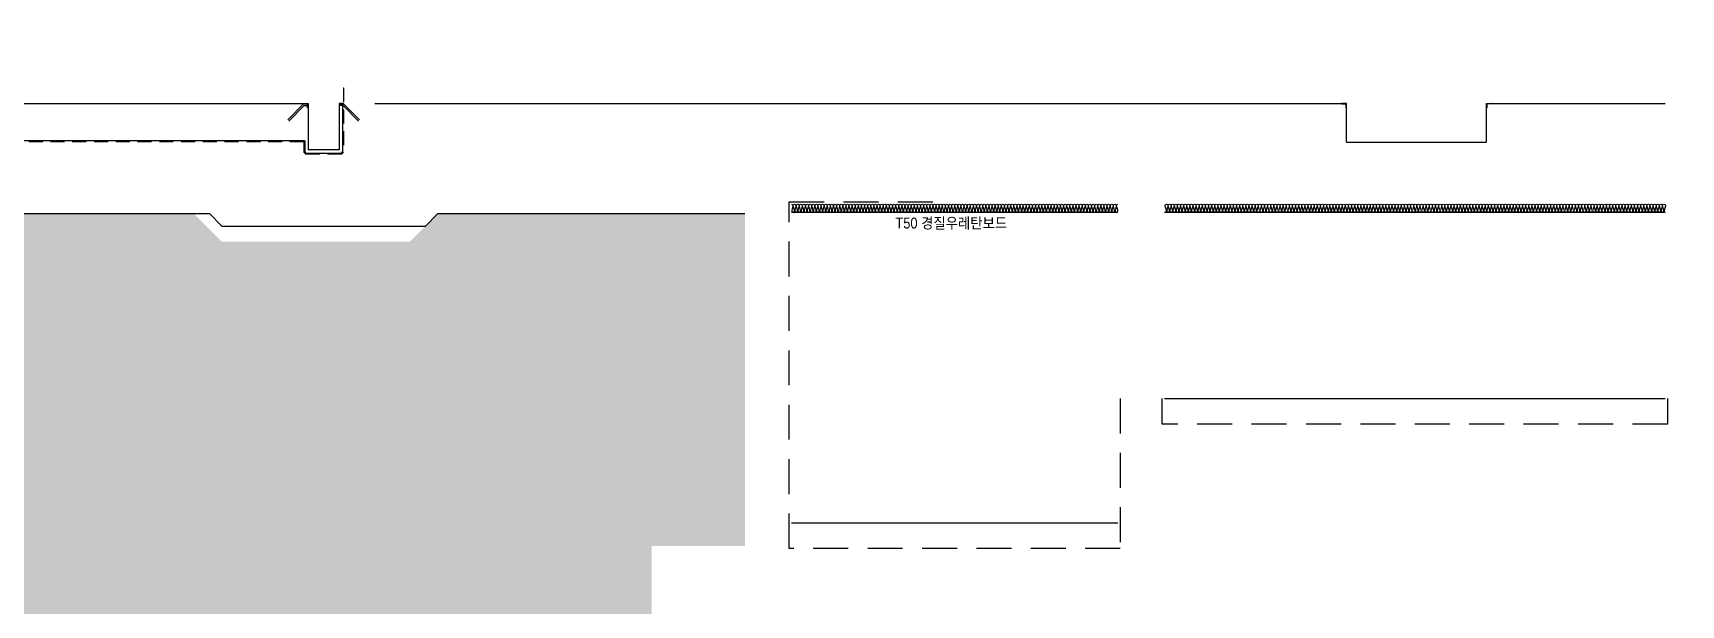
# Model space of a CAD drawing. Header units: millimetres. Extents: x 19868 to 801382, y -4805 to 85279.
# Drawn here: x 559238 to 569841, y 31149 to 34832 of the extents above; entities that cross this region are included whole.
import ezdxf
from ezdxf.enums import TextEntityAlignment as Align

# ---------------------------------------------------------------- set-up
doc = ezdxf.new("R2010")
doc.units = ezdxf.units.MM
doc.header["$LTSCALE"] = 250
doc.linetypes.add('HID', pattern=[2.8, 1.8, -1])
for name, color, linetype in [('4fin', 4, 'Continuous'), ('A-ELE-8', 8, 'Continuous'), ('A-FIN', 6, 'Continuous'), ('A-FIN-8', 8, 'Continuous'), ('A-WP', 1, 'HID'), ('A-버림CONC', 4, 'Continuous'), ('ISL', 251, 'Continuous'), ('지반', 254, 'Continuous')]:
    doc.layers.add(name, color=color, linetype=linetype)
doc.layers.add('NOPLOT-단열', color=225, linetype='Continuous', plot=False)
doc.styles.add('Gdim', font='')
doc.styles.get('Gdim').set_extended_font_data('Dotum')

msp = doc.modelspace()

# ---------------------------------------------------------------- hatches: boundary and pattern name
at = {"layer": '지반'}
h = msp.add_hatch(dxfattribs=at)
h.set_pattern_fill('EARTH', color=251, scale=70, angle=45)
h.paths.add_polyline_path([(440367.8, 33228.9), (440367.8, 23234.4), (591132.4, 23234.4), (591132.4, 34678.9), (582338.2, 34678.9), (582338.2, 34628.9), (582388.2, 34628.9), (582388.2, 34568.9), (582138.2, 34568.9), (582138.2, 34628.9), (582188.2, 34628.9), (582188.2, 34828.9), (580288.2, 34828.9), (580288.2, 34778.9), (580138.2, 34778.9), (580138.2, 33778.9), (580038.2, 33778.9), (580038.2, 32328.9), (581138.2, 32328.9), (581138.2, 30828.9), (581238.2, 30828.9), (581238.2, 30768.9), (563118.2, 30768.9), (563118.2, 30828.9), (563218.2, 30828.9), (563218.2, 31528.9), (563818.2, 31528.9), (563818.2, 33668.9), (561843.1, 33668.9), (561663.1, 33488.9), (560453.4, 33488.9), (560273.4, 33668.9), (558088.2, 33668.9), (558088.2, 33728.9), (558188.2, 33728.9), (558188.2, 34318.9), (543138.2, 34318.9), (543138.2, 33878.9), (542838.2, 33878.9), (542838.2, 32228.9), (543438.2, 32228.9), (543438.2, 31528.9), (543538.2, 31528.9), (543538.2, 31468.9), (541838.2, 31468.9), (541838.2, 31528.9), (541938.2, 31528.9), (541938.2, 31968.9), (539138.2, 31968.9), (539138.2, 31528.9), (539238.2, 31528.9), (539238.2, 31468.9), (537538.2, 31468.9), (537538.2, 31528.9), (537638.2, 31528.9), (537638.2, 32228.9), (538238.2, 32228.9), (538238.2, 33018.9), (537638.2, 33018.9), (537638.2, 33078.9), (537738.2, 33078.9), (537738.2, 33418.9), (535238.2, 33418.9), (535238.2, 32878.9), (535338.2, 32878.9), (535338.2, 32818.9), (534538.2, 32818.9), (534538.2, 32878.9), (534638.2, 32878.9), (534638.2, 33418.9), (530588.2, 33418.9), (530188.2, 33018.9), (516778.2, 33018.9), (516708.2, 32948.9), (509968.2, 32948.9), (509968.2, 33008.9), (510068.2, 33008.9), (510068.2, 33848.9), (510668.2, 33848.9), (510668.2, 34398.9), (508508.2, 34398.9), (508508.2, 33808.9), (508608.2, 33808.9), (508608.2, 33748.9), (507668.2, 33748.9), (507668.2, 33808.9), (507768.2, 33808.9), (507768.2, 34448.9), (507488.2, 34448.9), (507488.2, 34508.9), (507538.2, 34508.9), (507536.6, 34832.3), (505138.2, 34820.6), (502738.2, 34808.9), (490888.2, 34568.9), (479038.2, 34328.9), (468288.2, 34228.9), (456838.2, 34128.9), (456138.2, 34128.9), (448038.2, 33228.9)])

# ---------------------------------------------------------------- linework, layer by layer
at = {"layer": '4fin', "elevation": 0}
for points in [[(567658.2, 34378.9, 0.1640283), (567659.5, 34375.9), (567685.2, 34375.9), (567685.2, 34350.2, 0.1902405), (567688.2, 34348.9), (567688.2, 34378.9)], [(568618.2, 34378.9, -0.1640283), (568616.9, 34375.9), (568591.2, 34375.9), (568591.2, 34350.2, -0.1902405), (568588.2, 34348.9), (568588.2, 34378.9)]]:
    msp.add_lwpolyline(points, format="xyb", close=True, dxfattribs=at)
at = {"layer": 'A-ELE-8'}
for p, q in [((560979.4, 34375.9), (560877.3, 34272.3)), ((560983.6, 34365.9), (560884.4, 34265.3)), ((560979.4, 34375.9), (561005.2, 34375.9)), ((560983.6, 34365.9), (561005.2, 34365.9)), ((561237, 34375.9), (561211.2, 34375.9)), ((561232.9, 34365.9), (561211.2, 34365.9)), ((561232.9, 34365.9), (561332, 34265.3)), ((561237, 34375.9), (561339.1, 34272.3))]:
    msp.add_line(p, q, dxfattribs=at)
for points in [[(561005.2, 34352.5), (561005.2, 34375.9), (560981.9, 34375.9, -0.3837147), (560978.2, 34378.9), (561008.2, 34378.9), (561008.2, 34348.9, -0.4270462)], [(561211.2, 34352.5), (561211.2, 34375.9), (561234.5, 34375.9, 0.3837147), (561238.2, 34378.9), (561208.2, 34378.9), (561208.2, 34348.9, 0.4270462)]]:
    msp.add_lwpolyline(points, format="xyb", close=True, dxfattribs=at)
at = {"layer": 'A-FIN'}
for p, q in [((558791.2, 34378.9), (561008.2, 34378.9)), ((561008.2, 34378.9), (561008.2, 34078.9)), ((561208.2, 34378.9), (561208.2, 34078.9)), ((561208.2, 34378.9), (561235.2, 34378.9)), ((561438.2, 34378.9), (567688.2, 34378.9)), ((567688.2, 34128.9), (567688.2, 34378.9)), ((568588.2, 34128.9), (568588.2, 34378.9)), ((568588.2, 34378.9), (569738.2, 34378.9)), ((561208.2, 34078.9), (561008.2, 34078.9)), ((567688.2, 34128.9), (568588.2, 34128.9)), ((566518.2, 32478.9), (569738.2, 32478.9)), ((564118.2, 31678.9), (566218.2, 31678.9))]:
    msp.add_line(p, q, dxfattribs=at)
at = {"layer": 'A-FIN-8'}
for p, q in [((561230.2, 34378.9), (561230.2, 34067.1)), ((560986.2, 34136.9), (558806.4, 34136.9)), ((560986.2, 34136.9), (560986.2, 34067.1)), ((560996.4, 34056.9), (560986.2, 34067.1)), ((560996.4, 34056.9), (560986.2, 34067.1)), ((561220, 34056.9), (560996.4, 34056.9)), ((561220, 34056.9), (561230.2, 34067.1)), ((561220, 34056.9), (561230.2, 34067.1))]:
    msp.add_line(p, q, dxfattribs=at)
at = {"layer": 'A-WP', "ltscale": 0.2}
for p, q in [((561235.2, 34478.9), (561235.2, 34064.1)), ((561235.2, 34478.9), (561238.2, 34478.9)), ((560981.2, 34131.9), (558803.4, 34131.9)), ((560981.2, 34131.9), (560981.2, 34064.1)), ((560981.2, 34064.1), (560993.4, 34051.9)), ((560993.4, 34051.9), (560981.2, 34064.1)), ((561223.1, 34051.9), (560993.4, 34051.9)), ((561235.2, 34064.1), (561223.1, 34051.9)), ((561223.1, 34051.9), (561235.2, 34064.1))]:
    msp.add_line(p, q, dxfattribs=at)
at = {"layer": 'A-WP', "linetype": 'HID', "ltscale": 0.5}
for points in [[(566233.2, 32478.9), (566233.2, 31513.9), (564103.2, 31513.9), (564103.2, 33743.9), (565118.2, 33743.9)], [(569753.2, 32478.9), (569753.2, 32313.9), (566503.2, 32313.9), (566503.2, 32478.9)]]:
    msp.add_lwpolyline(points, dxfattribs=at)
at = {"layer": 'A-버림CONC'}
msp.add_lwpolyline([(558088.2, 33668.9), (560373.4, 33668.9), (560453.4, 33588.9), (561763.1, 33588.9), (561843.1, 33668.9), (563818.2, 33668.9)], dxfattribs=at)
at = {"layer": 'ISL'}
msp.add_line((564118.2, 33678.9), (566218.2, 33678.9), dxfattribs=at)
for points in [[(564118.2, 33728.9, -0.5092668), (564127, 33716.8), (564119.4, 33691.1, 1.3725934), (564137, 33691.1), (564129.4, 33716.8, -0.5092668), (564138.2, 33728.9, -0.5092668), (564147, 33716.8), (564139.4, 33691.1, 1.3725934), (564157, 33691.1), (564149.4, 33716.8, -0.5092668), (564158.2, 33728.9, -0.5092668), (564167, 33716.8), (564159.4, 33691.1, 1.3725934), (564177, 33691.1), (564169.4, 33716.8, -0.5092668), (564178.2, 33728.9, -0.5092668), (564187, 33716.8), (564179.4, 33691.1, 1.3725934), (564197, 33691.1), (564189.4, 33716.8, -0.5092668), (564198.2, 33728.9, -0.5092668), (564207, 33716.8), (564199.4, 33691.1, 1.3725934), (564217, 33691.1), (564209.4, 33716.8, -0.5092668), (564218.2, 33728.9, -0.5092668), (564227, 33716.8), (564219.4, 33691.1, 1.3725934), (564237, 33691.1), (564229.4, 33716.8, -0.5092668), (564238.2, 33728.9, -0.5092668), (564247, 33716.8), (564239.4, 33691.1, 1.3725934), (564257, 33691.1), (564249.4, 33716.8, -0.5092668), (564258.2, 33728.9, -0.5092668), (564267, 33716.8), (564259.4, 33691.1, 1.3725934), (564277, 33691.1), (564269.4, 33716.8, -0.5092668), (564278.2, 33728.9, -0.5092668), (564287, 33716.8), (564279.4, 33691.1, 1.3725934), (564297, 33691.1), (564289.4, 33716.8, -0.5092668), (564298.2, 33728.9, -0.5092668), (564307, 33716.8), (564299.4, 33691.1, 1.3725934), (564317, 33691.1), (564309.4, 33716.8, -0.5092668), (564318.2, 33728.9, -0.5092668), (564327, 33716.8), (564319.4, 33691.1, 1.3725934), (564337, 33691.1), (564329.4, 33716.8, -0.5092668), (564338.2, 33728.9, -0.5092668), (564347, 33716.8), (564339.4, 33691.1, 1.3725934), (564357, 33691.1), (564349.4, 33716.8, -0.5092668), (564358.2, 33728.9, -0.5092668), (564367, 33716.8), (564359.4, 33691.1, 1.3725934), (564377, 33691.1), (564369.4, 33716.8, -0.5092668), (564378.2, 33728.9, -0.5092668), (564387, 33716.8), (564379.4, 33691.1, 1.3725934), (564397, 33691.1), (564389.4, 33716.8, -0.5092668), (564398.2, 33728.9, -0.5092668), (564407, 33716.8), (564399.4, 33691.1, 1.3725934), (564417, 33691.1), (564409.4, 33716.8, -0.5092668), (564418.2, 33728.9, -0.5092668), (564427, 33716.8), (564419.4, 33691.1, 1.3725934), (564437, 33691.1), (564429.4, 33716.8, -0.5092668), (564438.2, 33728.9, -0.5092668), (564447, 33716.8), (564439.4, 33691.1, 1.3725934), (564457, 33691.1), (564449.4, 33716.8, -0.5092668), (564458.2, 33728.9, -0.5092668), (564467, 33716.8), (564459.4, 33691.1, 1.3725934), (564477, 33691.1), (564469.4, 33716.8, -0.5092668), (564478.2, 33728.9, -0.5092668), (564487, 33716.8), (564479.4, 33691.1, 1.3725934), (564497, 33691.1), (564489.4, 33716.8, -0.5092668), (564498.2, 33728.9, -0.5092668), (564507, 33716.8), (564499.4, 33691.1, 1.3725934), (564517, 33691.1), (564509.4, 33716.8, -0.5092668), (564518.2, 33728.9, -0.5092668), (564527, 33716.8), (564519.4, 33691.1, 1.3725934), (564537, 33691.1), (564529.4, 33716.8, -0.5092668), (564538.2, 33728.9, -0.5092668), (564547, 33716.8), (564539.4, 33691.1, 1.3725934), (564557, 33691.1), (564549.4, 33716.8, -0.5092668), (564558.2, 33728.9, -0.5092668), (564567, 33716.8), (564559.4, 33691.1, 1.3725934), (564577, 33691.1), (564569.4, 33716.8, -0.5092668), (564578.2, 33728.9, -0.5092668), (564587, 33716.8), (564579.4, 33691.1, 1.3725934), (564597, 33691.1), (564589.4, 33716.8, -0.5092668), (564598.2, 33728.9, -0.5092668), (564607, 33716.8), (564599.4, 33691.1, 1.3725934), (564617, 33691.1), (564609.4, 33716.8, -0.5092668), (564618.2, 33728.9, -0.5092668), (564627, 33716.8), (564619.4, 33691.1, 1.3725934), (564637, 33691.1), (564629.4, 33716.8, -0.5092668), (564638.2, 33728.9, -0.5092668), (564647, 33716.8), (564639.4, 33691.1, 1.3725934), (564657, 33691.1), (564649.4, 33716.8, -0.5092668), (564658.2, 33728.9, -0.5092668), (564667, 33716.8), (564659.4, 33691.1, 1.3725934), (564677, 33691.1), (564669.4, 33716.8, -0.5092668), (564678.2, 33728.9, -0.5092668), (564687, 33716.8), (564679.4, 33691.1, 1.3725934), (564697, 33691.1), (564689.4, 33716.8, -0.5092668), (564698.2, 33728.9, -0.5092668), (564707, 33716.8), (564699.4, 33691.1, 1.3725934), (564717, 33691.1), (564709.4, 33716.8, -0.5092668), (564718.2, 33728.9, -0.5092668), (564727, 33716.8), (564719.4, 33691.1, 1.3725934), (564737, 33691.1), (564729.4, 33716.8, -0.5092668), (564738.2, 33728.9, -0.5092668), (564747, 33716.8), (564739.4, 33691.1, 1.3725934), (564757, 33691.1), (564749.4, 33716.8, -0.5092668), (564758.2, 33728.9, -0.5092668), (564767, 33716.8), (564759.4, 33691.1, 1.3725934), (564777, 33691.1), (564769.4, 33716.8, -0.5092668), (564778.2, 33728.9, -0.5092668), (564787, 33716.8), (564779.4, 33691.1, 1.3725934), (564797, 33691.1), (564789.4, 33716.8, -0.5092668), (564798.2, 33728.9, -0.5092668), (564807, 33716.8), (564799.4, 33691.1, 1.3725934), (564817, 33691.1), (564809.4, 33716.8, -0.5092668), (564818.2, 33728.9, -0.5092668), (564827, 33716.8), (564819.4, 33691.1, 1.3725934), (564837, 33691.1), (564829.4, 33716.8, -0.5092668), (564838.2, 33728.9, -0.5092668), (564847, 33716.8), (564839.4, 33691.1, 1.3725934), (564857, 33691.1), (564849.4, 33716.8, -0.5092668), (564858.2, 33728.9, -0.5092668), (564867, 33716.8), (564859.4, 33691.1, 1.3725934), (564877, 33691.1), (564869.4, 33716.8, -0.5092668), (564878.2, 33728.9, -0.5092668), (564887, 33716.8), (564879.4, 33691.1, 1.3725934), (564897, 33691.1), (564889.4, 33716.8, -0.5092668), (564898.2, 33728.9, -0.5092668), (564907, 33716.8), (564899.4, 33691.1, 1.3725934), (564917, 33691.1), (564909.4, 33716.8, -0.5092668), (564918.2, 33728.9, -0.5092668), (564927, 33716.8), (564919.4, 33691.1, 1.3725934), (564937, 33691.1), (564929.4, 33716.8, -0.5092668), (564938.2, 33728.9, -0.5092668), (564947, 33716.8), (564939.4, 33691.1, 1.3725934), (564957, 33691.1), (564949.4, 33716.8, -0.5092668), (564958.2, 33728.9, -0.5092668), (564967, 33716.8), (564959.4, 33691.1, 1.3725934), (564977, 33691.1), (564969.4, 33716.8, -0.5092668), (564978.2, 33728.9, -0.5092668), (564987, 33716.8), (564979.4, 33691.1, 1.3725934), (564997, 33691.1), (564989.4, 33716.8, -0.5092668), (564998.2, 33728.9, -0.5092668), (565007, 33716.8), (564999.4, 33691.1, 1.3725934), (565017, 33691.1), (565009.4, 33716.8, -0.5092668), (565018.2, 33728.9, -0.5092668), (565027, 33716.8), (565019.4, 33691.1, 1.3725934), (565037, 33691.1), (565029.4, 33716.8, -0.5092668), (565038.2, 33728.9, -0.5092668), (565047, 33716.8), (565039.4, 33691.1, 1.3725934), (565057, 33691.1), (565049.4, 33716.8, -0.5092668), (565058.2, 33728.9, -0.5092668), (565067, 33716.8), (565059.4, 33691.1, 1.3725934), (565077, 33691.1), (565069.4, 33716.8, -0.5092668), (565078.2, 33728.9, -0.5092668), (565087, 33716.8), (565079.4, 33691.1, 1.3725934), (565097, 33691.1), (565089.4, 33716.8, -0.5092668), (565098.2, 33728.9, -0.5092668), (565107, 33716.8), (565099.4, 33691.1, 1.3725934), (565117, 33691.1), (565109.4, 33716.8, -0.5092668), (565118.2, 33728.9, -0.5092668), (565127, 33716.8), (565119.4, 33691.1, 1.3725934), (565137, 33691.1), (565129.4, 33716.8, -0.5092668), (565138.2, 33728.9, -0.5092668), (565147, 33716.8), (565139.4, 33691.1, 1.3725934), (565157, 33691.1), (565149.4, 33716.8, -0.5092668), (565158.2, 33728.9, -0.5092668), (565167, 33716.8), (565159.4, 33691.1, 1.3725934), (565177, 33691.1), (565169.4, 33716.8, -0.5092668), (565178.2, 33728.9, -0.5092668), (565187, 33716.8), (565179.4, 33691.1, 1.3725934), (565197, 33691.1), (565189.4, 33716.8, -0.5092668), (565198.2, 33728.9, -0.5092668), (565207, 33716.8), (565199.4, 33691.1, 1.3725934), (565217, 33691.1), (565209.4, 33716.8, -0.5092668), (565218.2, 33728.9, -0.5092668), (565227, 33716.8), (565219.4, 33691.1, 1.3725934), (565237, 33691.1), (565229.4, 33716.8, -0.5092668), (565238.2, 33728.9, -0.5092668), (565247, 33716.8), (565239.4, 33691.1, 1.3725934), (565257, 33691.1), (565249.4, 33716.8, -0.5092668), (565258.2, 33728.9, -0.5092668), (565267, 33716.8), (565259.4, 33691.1, 1.3725934), (565277, 33691.1), (565269.4, 33716.8, -0.5092668), (565278.2, 33728.9, -0.5092668), (565287, 33716.8), (565279.4, 33691.1, 1.3725934), (565297, 33691.1), (565289.4, 33716.8, -0.5092668), (565298.2, 33728.9, -0.5092668), (565307, 33716.8), (565299.4, 33691.1, 1.3725934), (565317, 33691.1), (565309.4, 33716.8, -0.5092668), (565318.2, 33728.9, -0.5092668), (565327, 33716.8), (565319.4, 33691.1, 1.3725934), (565337, 33691.1), (565329.4, 33716.8, -0.5092668), (565338.2, 33728.9, -0.5092668), (565347, 33716.8), (565339.4, 33691.1, 1.3725934), (565357, 33691.1), (565349.4, 33716.8, -0.5092668), (565358.2, 33728.9, -0.5092668), (565367, 33716.8), (565359.4, 33691.1, 1.3725934), (565377, 33691.1), (565369.4, 33716.8, -0.5092668), (565378.2, 33728.9, -0.5092668), (565387, 33716.8), (565379.4, 33691.1, 1.3725934), (565397, 33691.1), (565389.4, 33716.8, -0.5092668), (565398.2, 33728.9, -0.5092668), (565407, 33716.8), (565399.4, 33691.1, 1.3725934), (565417, 33691.1), (565409.4, 33716.8, -0.5092668), (565418.2, 33728.9, -0.5092668), (565427, 33716.8), (565419.4, 33691.1, 1.3725934), (565437, 33691.1), (565429.4, 33716.8, -0.5092668), (565438.2, 33728.9, -0.5092668), (565447, 33716.8), (565439.4, 33691.1, 1.3725934), (565457, 33691.1), (565449.4, 33716.8, -0.5092668), (565458.2, 33728.9, -0.5092668), (565467, 33716.8), (565459.4, 33691.1, 1.3725934), (565477, 33691.1), (565469.4, 33716.8, -0.5092668), (565478.2, 33728.9, -0.5092668), (565487, 33716.8), (565479.4, 33691.1, 1.3725934), (565497, 33691.1), (565489.4, 33716.8, -0.5092668), (565498.2, 33728.9, -0.5092668), (565507, 33716.8), (565499.4, 33691.1, 1.3725934), (565517, 33691.1), (565509.4, 33716.8, -0.5092668), (565518.2, 33728.9, -0.5092668), (565527, 33716.8), (565519.4, 33691.1, 1.3725934), (565537, 33691.1), (565529.4, 33716.8, -0.5092668), (565538.2, 33728.9, -0.5092668), (565547, 33716.8), (565539.4, 33691.1, 1.3725934), (565557, 33691.1), (565549.4, 33716.8, -0.5092668), (565558.2, 33728.9, -0.5092668), (565567, 33716.8), (565559.4, 33691.1, 1.3725934), (565577, 33691.1), (565569.4, 33716.8, -0.5092668), (565578.2, 33728.9, -0.5092668), (565587, 33716.8), (565579.4, 33691.1, 1.3725934), (565597, 33691.1), (565589.4, 33716.8, -0.5092668), (565598.2, 33728.9, -0.5092668), (565607, 33716.8), (565599.4, 33691.1, 1.3725934), (565617, 33691.1), (565609.4, 33716.8, -0.5092668), (565618.2, 33728.9, -0.5092668), (565627, 33716.8), (565619.4, 33691.1, 1.3725934), (565637, 33691.1), (565629.4, 33716.8, -0.5092668), (565638.2, 33728.9, -0.5092668), (565647, 33716.8), (565639.4, 33691.1, 1.3725934), (565657, 33691.1), (565649.4, 33716.8, -0.5092668), (565658.2, 33728.9, -0.5092668), (565667, 33716.8), (565659.4, 33691.1, 1.3725934), (565677, 33691.1), (565669.4, 33716.8, -0.5092668), (565678.2, 33728.9, -0.5092668), (565687, 33716.8), (565679.4, 33691.1, 1.3725934), (565697, 33691.1), (565689.4, 33716.8, -0.5092668), (565698.2, 33728.9, -0.5092668), (565707, 33716.8), (565699.4, 33691.1, 1.3725934), (565717, 33691.1), (565709.4, 33716.8, -0.5092668), (565718.2, 33728.9, -0.5092668), (565727, 33716.8), (565719.4, 33691.1, 1.3725934), (565737, 33691.1), (565729.4, 33716.8, -0.5092668), (565738.2, 33728.9, -0.5092668), (565747, 33716.8), (565739.4, 33691.1, 1.3725934), (565757, 33691.1), (565749.4, 33716.8, -0.5092668), (565758.2, 33728.9, -0.5092668), (565767, 33716.8), (565759.4, 33691.1, 1.3725934), (565777, 33691.1), (565769.4, 33716.8, -0.5092668), (565778.2, 33728.9, -0.5092668), (565787, 33716.8), (565779.4, 33691.1, 1.3725934), (565797, 33691.1), (565789.4, 33716.8, -0.5092668), (565798.2, 33728.9, -0.5092668), (565807, 33716.8), (565799.4, 33691.1, 1.3725934), (565817, 33691.1), (565809.4, 33716.8, -0.5092668), (565818.2, 33728.9, -0.5092668), (565827, 33716.8), (565819.4, 33691.1, 1.3725934), (565837, 33691.1), (565829.4, 33716.8, -0.5092668), (565838.2, 33728.9, -0.5092668), (565847, 33716.8), (565839.4, 33691.1, 1.3725934), (565857, 33691.1), (565849.4, 33716.8, -0.5092668), (565858.2, 33728.9, -0.5092668), (565867, 33716.8), (565859.4, 33691.1, 1.3725934), (565877, 33691.1), (565869.4, 33716.8, -0.5092668), (565878.2, 33728.9, -0.5092668), (565887, 33716.8), (565879.4, 33691.1, 1.3725934), (565897, 33691.1), (565889.4, 33716.8, -0.5092668), (565898.2, 33728.9, -0.5092668), (565907, 33716.8), (565899.4, 33691.1, 1.3725934), (565917, 33691.1), (565909.4, 33716.8, -0.5092668), (565918.2, 33728.9, -0.5092668), (565927, 33716.8), (565919.4, 33691.1, 1.3725934), (565937, 33691.1), (565929.4, 33716.8, -0.5092668), (565938.2, 33728.9, -0.5092668), (565947, 33716.8), (565939.4, 33691.1, 1.3725934), (565957, 33691.1), (565949.4, 33716.8, -0.5092668), (565958.2, 33728.9, -0.5092668), (565967, 33716.8), (565959.4, 33691.1, 1.3725934), (565977, 33691.1), (565969.4, 33716.8, -0.5092668), (565978.2, 33728.9, -0.5092668), (565987, 33716.8), (565979.4, 33691.1, 1.3725934), (565997, 33691.1), (565989.4, 33716.8, -0.5092668), (565998.2, 33728.9, -0.5092668), (566007, 33716.8), (565999.4, 33691.1, 1.3725934), (566017, 33691.1), (566009.4, 33716.8, -0.5092668), (566018.2, 33728.9, -0.5092668), (566027, 33716.8), (566019.4, 33691.1, 1.3725934), (566037, 33691.1), (566029.4, 33716.8, -0.5092668), (566038.2, 33728.9, -0.5092668), (566047, 33716.8), (566039.4, 33691.1, 1.3725934), (566057, 33691.1), (566049.4, 33716.8, -0.5092668), (566058.2, 33728.9, -0.5092668), (566067, 33716.8), (566059.4, 33691.1, 1.3725934), (566077, 33691.1), (566069.4, 33716.8, -0.5092668), (566078.2, 33728.9, -0.5092668), (566087, 33716.8), (566079.4, 33691.1, 1.3725934), (566097, 33691.1), (566089.4, 33716.8, -0.5092668), (566098.2, 33728.9, -0.5092668), (566107, 33716.8), (566099.4, 33691.1, 1.3725934), (566117, 33691.1), (566109.4, 33716.8, -0.5092668), (566118.2, 33728.9, -0.5092668), (566127, 33716.8), (566119.4, 33691.1, 1.3725934), (566137, 33691.1), (566129.4, 33716.8, -0.5092668), (566138.2, 33728.9, -0.5092668), (566147, 33716.8), (566139.4, 33691.1, 1.3725934), (566157, 33691.1), (566149.4, 33716.8, -0.5092668), (566158.2, 33728.9, -0.5092668), (566167, 33716.8), (566159.4, 33691.1, 1.3725934), (566177, 33691.1), (566169.4, 33716.8, -0.5092668), (566178.2, 33728.9, -0.5092668), (566187, 33716.8), (566179.4, 33691.1, 1.3725934), (566197, 33691.1), (566189.4, 33716.8, -0.5092668), (566198.2, 33728.9, -0.5092668), (566207, 33716.8), (566199.4, 33691.1, 1.3725934), (566217, 33691.1), (566209.4, 33716.8, -0.5092668), (566218.2, 33728.9, -0.0002251), (566218.2, 33728.9, -0.0002251)], [(566521.1, 33678.9, 0.5092668), (566529.9, 33691.1), (566522.2, 33716.8, -1.3725934), (566539.9, 33716.8), (566532.2, 33691.1, 0.5092668), (566541.1, 33678.9, 0.5092668), (566549.9, 33691.1), (566542.2, 33716.8, -1.3725934), (566559.9, 33716.8), (566552.2, 33691.1, 0.5092668), (566561.1, 33678.9, 0.5092668), (566569.9, 33691.1), (566562.2, 33716.8, -1.3725934), (566579.9, 33716.8), (566572.2, 33691.1, 0.5092668), (566581.1, 33678.9, 0.5092668), (566589.9, 33691.1), (566582.2, 33716.8, -1.3725934), (566599.9, 33716.8), (566592.2, 33691.1, 0.5092668), (566601.1, 33678.9, 0.5092668), (566609.9, 33691.1), (566602.2, 33716.8, -1.3725934), (566619.9, 33716.8), (566612.2, 33691.1, 0.5092668), (566621.1, 33678.9, 0.5092668), (566629.9, 33691.1), (566622.2, 33716.8, -1.3725934), (566639.9, 33716.8), (566632.2, 33691.1, 0.5092668), (566641.1, 33678.9, 0.5092668), (566649.9, 33691.1), (566642.2, 33716.8, -1.3725934), (566659.9, 33716.8), (566652.2, 33691.1, 0.5092668), (566661.1, 33678.9, 0.5092668), (566669.9, 33691.1), (566662.2, 33716.8, -1.3725934), (566679.9, 33716.8), (566672.2, 33691.1, 0.5092668), (566681.1, 33678.9, 0.5092668), (566689.9, 33691.1), (566682.2, 33716.8, -1.3725934), (566699.9, 33716.8), (566692.2, 33691.1, 0.5092668), (566701.1, 33678.9, 0.5092668), (566709.9, 33691.1), (566702.2, 33716.8, -1.3725934), (566719.9, 33716.8), (566712.2, 33691.1, 0.5092668), (566721.1, 33678.9, 0.5092668), (566729.9, 33691.1), (566722.2, 33716.8, -1.3725934), (566739.9, 33716.8), (566732.2, 33691.1, 0.5092668), (566741.1, 33678.9, 0.5092668), (566749.9, 33691.1), (566742.2, 33716.8, -1.3725934), (566759.9, 33716.8), (566752.2, 33691.1, 0.5092668), (566761.1, 33678.9, 0.5092668), (566769.9, 33691.1), (566762.2, 33716.8, -1.3725934), (566779.9, 33716.8), (566772.2, 33691.1, 0.5092668), (566781.1, 33678.9, 0.5092668), (566789.9, 33691.1), (566782.2, 33716.8, -1.3725934), (566799.9, 33716.8), (566792.2, 33691.1, 0.5092668), (566801.1, 33678.9, 0.5092668), (566809.9, 33691.1), (566802.2, 33716.8, -1.3725934), (566819.9, 33716.8), (566812.2, 33691.1, 0.5092668), (566821.1, 33678.9, 0.5092668), (566829.9, 33691.1), (566822.2, 33716.8, -1.3725934), (566839.9, 33716.8), (566832.2, 33691.1, 0.5092668), (566841.1, 33678.9, 0.5092668), (566849.9, 33691.1), (566842.2, 33716.8, -1.3725934), (566859.9, 33716.8), (566852.2, 33691.1, 0.5092668), (566861.1, 33678.9, 0.5092668), (566869.9, 33691.1), (566862.2, 33716.8, -1.3725934), (566879.9, 33716.8), (566872.2, 33691.1, 0.5092668), (566881.1, 33678.9, 0.5092668), (566889.9, 33691.1), (566882.2, 33716.8, -1.3725934), (566899.9, 33716.8), (566892.2, 33691.1, 0.5092668), (566901.1, 33678.9, 0.5092668), (566909.9, 33691.1), (566902.2, 33716.8, -1.3725934), (566919.9, 33716.8), (566912.2, 33691.1, 0.5092668), (566921.1, 33678.9, 0.5092668), (566929.9, 33691.1), (566922.2, 33716.8, -1.3725934), (566939.9, 33716.8), (566932.2, 33691.1, 0.5092668), (566941.1, 33678.9, 0.5092668), (566949.9, 33691.1), (566942.2, 33716.8, -1.3725934), (566959.9, 33716.8), (566952.2, 33691.1, 0.5092668), (566961.1, 33678.9, 0.5092668), (566969.9, 33691.1), (566962.2, 33716.8, -1.3725934), (566979.9, 33716.8), (566972.2, 33691.1, 0.5092668), (566981.1, 33678.9, 0.5092668), (566989.9, 33691.1), (566982.2, 33716.8, -1.3725934), (566999.9, 33716.8), (566992.2, 33691.1, 0.5092668), (567001.1, 33678.9, 0.5092668), (567009.9, 33691.1), (567002.2, 33716.8, -1.3725934), (567019.9, 33716.8), (567012.2, 33691.1, 0.5092668), (567021.1, 33678.9, 0.5092668), (567029.9, 33691.1), (567022.2, 33716.8, -1.3725934), (567039.9, 33716.8), (567032.2, 33691.1, 0.5092668), (567041.1, 33678.9, 0.5092668), (567049.9, 33691.1), (567042.2, 33716.8, -1.3725934), (567059.9, 33716.8), (567052.2, 33691.1, 0.5092668), (567061.1, 33678.9, 0.5092668), (567069.9, 33691.1), (567062.2, 33716.8, -1.3725934), (567079.9, 33716.8), (567072.2, 33691.1, 0.5092668), (567081.1, 33678.9, 0.5092668), (567089.9, 33691.1), (567082.2, 33716.8, -1.3725934), (567099.9, 33716.8), (567092.2, 33691.1, 0.5092668), (567101.1, 33678.9, 0.5092668), (567109.9, 33691.1), (567102.2, 33716.8, -1.3725934), (567119.9, 33716.8), (567112.2, 33691.1, 0.5092668), (567121.1, 33678.9, 0.5092668), (567129.9, 33691.1), (567122.2, 33716.8, -1.3725934), (567139.9, 33716.8), (567132.2, 33691.1, 0.5092668), (567141.1, 33678.9, 0.5092668), (567149.9, 33691.1), (567142.2, 33716.8, -1.3725934), (567159.9, 33716.8), (567152.2, 33691.1, 0.5092668), (567161.1, 33678.9, 0.5092668), (567169.9, 33691.1), (567162.2, 33716.8, -1.3725934), (567179.9, 33716.8), (567172.2, 33691.1, 0.5092668), (567181.1, 33678.9, 0.5092668), (567189.9, 33691.1), (567182.2, 33716.8, -1.3725934), (567199.9, 33716.8), (567192.2, 33691.1, 0.5092668), (567201.1, 33678.9, 0.5092668), (567209.9, 33691.1), (567202.2, 33716.8, -1.3725934), (567219.9, 33716.8), (567212.2, 33691.1, 0.5092668), (567221.1, 33678.9, 0.5092668), (567229.9, 33691.1), (567222.2, 33716.8, -1.3725934), (567239.9, 33716.8), (567232.2, 33691.1, 0.5092668), (567241.1, 33678.9, 0.5092668), (567249.9, 33691.1), (567242.2, 33716.8, -1.3725934), (567259.9, 33716.8), (567252.2, 33691.1, 0.5092668), (567261.1, 33678.9, 0.5092668), (567269.9, 33691.1), (567262.2, 33716.8, -1.3725934), (567279.9, 33716.8), (567272.2, 33691.1, 0.5092668), (567281.1, 33678.9, 0.5092668), (567289.9, 33691.1), (567282.2, 33716.8, -1.3725934), (567299.9, 33716.8), (567292.2, 33691.1, 0.5092668), (567301.1, 33678.9, 0.5092668), (567309.9, 33691.1), (567302.2, 33716.8, -1.3725934), (567319.9, 33716.8), (567312.2, 33691.1, 0.5092668), (567321.1, 33678.9, 0.5092668), (567329.9, 33691.1), (567322.2, 33716.8, -1.3725934), (567339.9, 33716.8), (567332.2, 33691.1, 0.5092668), (567341.1, 33678.9, 0.5092668), (567349.9, 33691.1), (567342.2, 33716.8, -1.3725934), (567359.9, 33716.8), (567352.2, 33691.1, 0.5092668), (567361.1, 33678.9, 0.5092668), (567369.9, 33691.1), (567362.2, 33716.8, -1.3725934), (567379.9, 33716.8), (567372.2, 33691.1, 0.5092668), (567381.1, 33678.9, 0.5092668), (567389.9, 33691.1), (567382.2, 33716.8, -1.3725934), (567399.9, 33716.8), (567392.2, 33691.1, 0.5092668), (567401.1, 33678.9, 0.5092668), (567409.9, 33691.1), (567402.2, 33716.8, -1.3725934), (567419.9, 33716.8), (567412.2, 33691.1, 0.5092668), (567421.1, 33678.9, 0.5092668), (567429.9, 33691.1), (567422.2, 33716.8, -1.3725934), (567439.9, 33716.8), (567432.2, 33691.1, 0.5092668), (567441.1, 33678.9, 0.5092668), (567449.9, 33691.1), (567442.2, 33716.8, -1.3725934), (567459.9, 33716.8), (567452.2, 33691.1, 0.5092668), (567461.1, 33678.9, 0.5092668), (567469.9, 33691.1), (567462.2, 33716.8, -1.3725934), (567479.9, 33716.8), (567472.2, 33691.1, 0.5092668), (567481.1, 33678.9, 0.5092668), (567489.9, 33691.1), (567482.2, 33716.8, -1.3725934), (567499.9, 33716.8), (567492.2, 33691.1, 0.5092668), (567501.1, 33678.9, 0.5092668), (567509.9, 33691.1), (567502.2, 33716.8, -1.3725934), (567519.9, 33716.8), (567512.2, 33691.1, 0.5092668), (567521.1, 33678.9, 0.5092668), (567529.9, 33691.1), (567522.2, 33716.8, -1.3725934), (567539.9, 33716.8), (567532.2, 33691.1, 0.5092668), (567541.1, 33678.9, 0.5092668), (567549.9, 33691.1), (567542.2, 33716.8, -1.3725934), (567559.9, 33716.8), (567552.2, 33691.1, 0.5092668), (567561.1, 33678.9, 0.5092668), (567569.9, 33691.1), (567562.2, 33716.8, -1.3725934), (567579.9, 33716.8), (567572.2, 33691.1, 0.5092668), (567581.1, 33678.9, 0.5092668), (567589.9, 33691.1), (567582.2, 33716.8, -1.3725934), (567599.9, 33716.8), (567592.2, 33691.1, 0.5092668), (567601.1, 33678.9, 0.5092668), (567609.9, 33691.1), (567602.2, 33716.8, -1.3725934), (567619.9, 33716.8), (567612.2, 33691.1, 0.5092668), (567621.1, 33678.9, 0.5092668), (567629.9, 33691.1), (567622.2, 33716.8, -1.3725934), (567639.9, 33716.8), (567632.2, 33691.1, 0.5092668), (567641.1, 33678.9, 0.5092668), (567649.9, 33691.1), (567642.2, 33716.8, -1.3725934), (567659.9, 33716.8), (567652.2, 33691.1, 0.5092668), (567661.1, 33678.9, 0.5092668), (567669.9, 33691.1), (567662.2, 33716.8, -1.3725934), (567679.9, 33716.8), (567672.2, 33691.1, 0.5092668), (567681.1, 33678.9, 0.5092668), (567689.9, 33691.1), (567682.2, 33716.8, -1.3725934), (567699.9, 33716.8), (567692.2, 33691.1, 0.5092668), (567701.1, 33678.9, 0.5092668), (567709.9, 33691.1), (567702.2, 33716.8, -1.3725934), (567719.9, 33716.8), (567712.2, 33691.1, 0.5092668), (567721.1, 33678.9, 0.5092668), (567729.9, 33691.1), (567722.2, 33716.8, -1.3725934), (567739.9, 33716.8), (567732.2, 33691.1, 0.5092668), (567741.1, 33678.9, 0.5092668), (567749.9, 33691.1), (567742.2, 33716.8, -1.3725934), (567759.9, 33716.8), (567752.2, 33691.1, 0.5092668), (567761.1, 33678.9, 0.5092668), (567769.9, 33691.1), (567762.2, 33716.8, -1.3725934), (567779.9, 33716.8), (567772.2, 33691.1, 0.5092668), (567781.1, 33678.9, 0.5092668), (567789.9, 33691.1), (567782.2, 33716.8, -1.3725934), (567799.9, 33716.8), (567792.2, 33691.1, 0.5092668), (567801.1, 33678.9, 0.5092668), (567809.9, 33691.1), (567802.2, 33716.8, -1.3725934), (567819.9, 33716.8), (567812.2, 33691.1, 0.5092668), (567821.1, 33678.9, 0.5092668), (567829.9, 33691.1), (567822.2, 33716.8, -1.3725934), (567839.9, 33716.8), (567832.2, 33691.1, 0.5092668), (567841.1, 33678.9, 0.5092668), (567849.9, 33691.1), (567842.2, 33716.8, -1.3725934), (567859.9, 33716.8), (567852.2, 33691.1, 0.5092668), (567861.1, 33678.9, 0.5092668), (567869.9, 33691.1), (567862.2, 33716.8, -1.3725934), (567879.9, 33716.8), (567872.2, 33691.1, 0.5092668), (567881.1, 33678.9, 0.5092668), (567889.9, 33691.1), (567882.2, 33716.8, -1.3725934), (567899.9, 33716.8), (567892.2, 33691.1, 0.5092668), (567901.1, 33678.9, 0.5092668), (567909.9, 33691.1), (567902.2, 33716.8, -1.3725934), (567919.9, 33716.8), (567912.2, 33691.1, 0.5092668), (567921.1, 33678.9, 0.5092668), (567929.9, 33691.1), (567922.2, 33716.8, -1.3725934), (567939.9, 33716.8), (567932.2, 33691.1, 0.5092668), (567941.1, 33678.9, 0.5092668), (567949.9, 33691.1), (567942.2, 33716.8, -1.3725934), (567959.9, 33716.8), (567952.2, 33691.1, 0.5092668), (567961.1, 33678.9, 0.5092668), (567969.9, 33691.1), (567962.2, 33716.8, -1.3725934), (567979.9, 33716.8), (567972.2, 33691.1, 0.5092668), (567981.1, 33678.9, 0.5092668), (567989.9, 33691.1), (567982.2, 33716.8, -1.3725934), (567999.9, 33716.8), (567992.2, 33691.1, 0.5092668), (568001.1, 33678.9, 0.5092668), (568009.9, 33691.1), (568002.2, 33716.8, -1.3725934), (568019.9, 33716.8), (568012.2, 33691.1, 0.5092668), (568021.1, 33678.9, 0.5092668), (568029.9, 33691.1), (568022.2, 33716.8, -1.3725934), (568039.9, 33716.8), (568032.2, 33691.1, 0.5092668), (568041.1, 33678.9, 0.5092668), (568049.9, 33691.1), (568042.2, 33716.8, -1.3725934), (568059.9, 33716.8), (568052.2, 33691.1, 0.5092668), (568061.1, 33678.9, 0.5092668), (568069.9, 33691.1), (568062.2, 33716.8, -1.3725934), (568079.9, 33716.8), (568072.2, 33691.1, 0.5092668), (568081.1, 33678.9, 0.5092668), (568089.9, 33691.1), (568082.2, 33716.8, -1.3725934), (568099.9, 33716.8), (568092.2, 33691.1, 0.5092668), (568101.1, 33678.9, 0.5092668), (568109.9, 33691.1), (568102.2, 33716.8, -1.3725934), (568119.9, 33716.8), (568112.2, 33691.1, 0.5092668), (568121.1, 33678.9, 0.5092668), (568129.9, 33691.1), (568122.2, 33716.8, -1.3725934), (568139.9, 33716.8), (568132.2, 33691.1, 0.5092668), (568141.1, 33678.9, 0.5092668), (568149.9, 33691.1), (568142.2, 33716.8, -1.3725934), (568159.9, 33716.8), (568152.2, 33691.1, 0.5092668), (568161.1, 33678.9, 0.5092668), (568169.9, 33691.1), (568162.2, 33716.8, -1.3725934), (568179.9, 33716.8), (568172.2, 33691.1, 0.5092668), (568181.1, 33678.9, 0.5092668), (568189.9, 33691.1), (568182.2, 33716.8, -1.3725934), (568199.9, 33716.8), (568192.2, 33691.1, 0.5092668), (568201.1, 33678.9, 0.5092668), (568209.9, 33691.1), (568202.2, 33716.8, -1.3725934), (568219.9, 33716.8), (568212.2, 33691.1, 0.5092668), (568221.1, 33678.9, 0.5092668), (568229.9, 33691.1), (568222.2, 33716.8, -1.3725934), (568239.9, 33716.8), (568232.2, 33691.1, 0.5092668), (568241.1, 33678.9, 0.5092668), (568249.9, 33691.1), (568242.2, 33716.8, -1.3725934), (568259.9, 33716.8), (568252.2, 33691.1, 0.5092668), (568261.1, 33678.9, 0.5092668), (568269.9, 33691.1), (568262.2, 33716.8, -1.3725934), (568279.9, 33716.8), (568272.2, 33691.1, 0.5092668), (568281.1, 33678.9, 0.5092668), (568289.9, 33691.1), (568282.2, 33716.8, -1.3725934), (568299.9, 33716.8), (568292.2, 33691.1, 0.5092668), (568301.1, 33678.9, 0.5092668), (568309.9, 33691.1), (568302.2, 33716.8, -1.3725934), (568319.9, 33716.8), (568312.2, 33691.1, 0.5092668), (568321.1, 33678.9, 0.5092668), (568329.9, 33691.1), (568322.2, 33716.8, -1.3725934), (568339.9, 33716.8), (568332.2, 33691.1, 0.5092668), (568341.1, 33678.9, 0.5092668), (568349.9, 33691.1), (568342.2, 33716.8, -1.3725934), (568359.9, 33716.8), (568352.2, 33691.1, 0.5092668), (568361.1, 33678.9, 0.5092668), (568369.9, 33691.1), (568362.2, 33716.8, -1.3725934), (568379.9, 33716.8), (568372.2, 33691.1, 0.5092668), (568381.1, 33678.9, 0.5092668), (568389.9, 33691.1), (568382.2, 33716.8, -1.3725934), (568399.9, 33716.8), (568392.2, 33691.1, 0.5092668), (568401.1, 33678.9, 0.5092668), (568409.9, 33691.1), (568402.2, 33716.8, -1.3725934), (568419.9, 33716.8), (568412.2, 33691.1, 0.5092668), (568421.1, 33678.9, 0.5092668), (568429.9, 33691.1), (568422.2, 33716.8, -1.3725934), (568439.9, 33716.8), (568432.2, 33691.1, 0.5092668), (568441.1, 33678.9, 0.5092668), (568449.9, 33691.1), (568442.2, 33716.8, -1.3725934), (568459.9, 33716.8), (568452.2, 33691.1, 0.5092668), (568461.1, 33678.9, 0.5092668), (568469.9, 33691.1), (568462.2, 33716.8, -1.3725934), (568479.9, 33716.8), (568472.2, 33691.1, 0.5092668), (568481.1, 33678.9, 0.5092668), (568489.9, 33691.1), (568482.2, 33716.8, -1.3725934), (568499.9, 33716.8), (568492.2, 33691.1, 0.5092668), (568501.1, 33678.9, 0.5092668), (568509.9, 33691.1), (568502.2, 33716.8, -1.3725934), (568519.9, 33716.8), (568512.2, 33691.1, 0.5092668), (568521.1, 33678.9, 0.5092668), (568529.9, 33691.1), (568522.2, 33716.8, -1.3725934), (568539.9, 33716.8), (568532.2, 33691.1, 0.5092668), (568541.1, 33678.9, 0.5092668), (568549.9, 33691.1), (568542.2, 33716.8, -1.3725934), (568559.9, 33716.8), (568552.2, 33691.1, 0.5092668), (568561.1, 33678.9, 0.5092668), (568569.9, 33691.1), (568562.2, 33716.8, -1.3725934), (568579.9, 33716.8), (568572.2, 33691.1, 0.5092668), (568581.1, 33678.9, 0.5092668), (568589.9, 33691.1), (568582.2, 33716.8, -1.3725934), (568599.9, 33716.8), (568592.2, 33691.1, 0.5092668), (568601.1, 33678.9, 0.5092668), (568609.9, 33691.1), (568602.2, 33716.8, -1.3725934), (568619.9, 33716.8), (568612.2, 33691.1, 0.5092668), (568621.1, 33678.9, 0.5092668), (568629.9, 33691.1), (568622.2, 33716.8, -1.3725934), (568639.9, 33716.8), (568632.2, 33691.1, 0.5092668), (568641.1, 33678.9, 0.5092668), (568649.9, 33691.1), (568642.2, 33716.8, -1.3725934), (568659.9, 33716.8), (568652.2, 33691.1, 0.5092668), (568661.1, 33678.9, 0.5092668), (568669.9, 33691.1), (568662.2, 33716.8, -1.3725934), (568679.9, 33716.8), (568672.2, 33691.1, 0.5092668), (568681.1, 33678.9, 0.5092668), (568689.9, 33691.1), (568682.2, 33716.8, -1.3725934), (568699.9, 33716.8), (568692.2, 33691.1, 0.5092668), (568701.1, 33678.9, 0.5092668), (568709.9, 33691.1), (568702.2, 33716.8, -1.3725934), (568719.9, 33716.8), (568712.2, 33691.1, 0.5092668), (568721.1, 33678.9, 0.5092668), (568729.9, 33691.1), (568722.2, 33716.8, -1.3725934), (568739.9, 33716.8), (568732.2, 33691.1, 0.5092668), (568741.1, 33678.9, 0.5092668), (568749.9, 33691.1), (568742.2, 33716.8, -1.3725934), (568759.9, 33716.8), (568752.2, 33691.1, 0.5092668), (568761.1, 33678.9, 0.5092668), (568769.9, 33691.1), (568762.2, 33716.8, -1.3725934), (568779.9, 33716.8), (568772.2, 33691.1, 0.5092668), (568781.1, 33678.9, 0.5092668), (568789.9, 33691.1), (568782.2, 33716.8, -1.3725934), (568799.9, 33716.8), (568792.2, 33691.1, 0.5092668), (568801.1, 33678.9, 0.5092668), (568809.9, 33691.1), (568802.2, 33716.8, -1.3725934), (568819.9, 33716.8), (568812.2, 33691.1, 0.5092668), (568821.1, 33678.9, 0.5092668), (568829.9, 33691.1), (568822.2, 33716.8, -1.3725934), (568839.9, 33716.8), (568832.2, 33691.1, 0.5092668), (568841.1, 33678.9, 0.5092668), (568849.9, 33691.1), (568842.2, 33716.8, -1.3725934), (568859.9, 33716.8), (568852.2, 33691.1, 0.5092668), (568861.1, 33678.9, 0.5092668), (568869.9, 33691.1), (568862.2, 33716.8, -1.3725934), (568879.9, 33716.8), (568872.2, 33691.1, 0.5092668), (568881.1, 33678.9, 0.5092668), (568889.9, 33691.1), (568882.2, 33716.8, -1.3725934), (568899.9, 33716.8), (568892.2, 33691.1, 0.5092668), (568901.1, 33678.9, 0.5092668), (568909.9, 33691.1), (568902.2, 33716.8, -1.3725934), (568919.9, 33716.8), (568912.2, 33691.1, 0.5092668), (568921.1, 33678.9, 0.5092668), (568929.9, 33691.1), (568922.2, 33716.8, -1.3725934), (568939.9, 33716.8), (568932.2, 33691.1, 0.5092668), (568941.1, 33678.9, 0.5092668), (568949.9, 33691.1), (568942.2, 33716.8, -1.3725934), (568959.9, 33716.8), (568952.2, 33691.1, 0.5092668), (568961.1, 33678.9, 0.5092668), (568969.9, 33691.1), (568962.2, 33716.8, -1.3725934), (568979.9, 33716.8), (568972.2, 33691.1, 0.5092668), (568981.1, 33678.9, 0.5092668), (568989.9, 33691.1), (568982.2, 33716.8, -1.3725934), (568999.9, 33716.8), (568992.2, 33691.1, 0.5092668), (569001.1, 33678.9, 0.5092668), (569009.9, 33691.1), (569002.2, 33716.8, -1.3725934), (569019.9, 33716.8), (569012.2, 33691.1, 0.5092668), (569021.1, 33678.9, 0.5092668), (569029.9, 33691.1), (569022.2, 33716.8, -1.3725934), (569039.9, 33716.8), (569032.2, 33691.1, 0.5092668), (569041.1, 33678.9, 0.5092668), (569049.9, 33691.1), (569042.2, 33716.8, -1.3725934), (569059.9, 33716.8), (569052.2, 33691.1, 0.5092668), (569061.1, 33678.9, 0.5092668), (569069.9, 33691.1), (569062.2, 33716.8, -1.3725934), (569079.9, 33716.8), (569072.2, 33691.1, 0.5092668), (569081.1, 33678.9, 0.5092668), (569089.9, 33691.1), (569082.2, 33716.8, -1.3725934), (569099.9, 33716.8), (569092.2, 33691.1, 0.5092668), (569101.1, 33678.9, 0.5092668), (569109.9, 33691.1), (569102.2, 33716.8, -1.3725934), (569119.9, 33716.8), (569112.2, 33691.1, 0.5092668), (569121.1, 33678.9, 0.5092668), (569129.9, 33691.1), (569122.2, 33716.8, -1.3725934), (569139.9, 33716.8), (569132.2, 33691.1, 0.5092668), (569141.1, 33678.9, 0.5092668), (569149.9, 33691.1), (569142.2, 33716.8, -1.3725934), (569159.9, 33716.8), (569152.2, 33691.1, 0.5092668), (569161.1, 33678.9, 0.5092668), (569169.9, 33691.1), (569162.2, 33716.8, -1.3725934), (569179.9, 33716.8), (569172.2, 33691.1, 0.5092668), (569181.1, 33678.9, 0.5092668), (569189.9, 33691.1), (569182.2, 33716.8, -1.3725934), (569199.9, 33716.8), (569192.2, 33691.1, 0.5092668), (569201.1, 33678.9, 0.5092668), (569209.9, 33691.1), (569202.2, 33716.8, -1.3725934), (569219.9, 33716.8), (569212.2, 33691.1, 0.5092668), (569221.1, 33678.9, 0.5092668), (569229.9, 33691.1), (569222.2, 33716.8, -1.3725934), (569239.9, 33716.8), (569232.2, 33691.1, 0.5092668), (569241.1, 33678.9, 0.5092668), (569249.9, 33691.1), (569242.2, 33716.8, -1.3725934), (569259.9, 33716.8), (569252.2, 33691.1, 0.5092668), (569261.1, 33678.9, 0.5092668), (569269.9, 33691.1), (569262.2, 33716.8, -1.3725934), (569279.9, 33716.8), (569272.2, 33691.1, 0.5092668), (569281.1, 33678.9, 0.5092668), (569289.9, 33691.1), (569282.2, 33716.8, -1.3725934), (569299.9, 33716.8), (569292.2, 33691.1, 0.5092668), (569301.1, 33678.9, 0.5092668), (569309.9, 33691.1), (569302.2, 33716.8, -1.3725934), (569319.9, 33716.8), (569312.2, 33691.1, 0.5092668), (569321.1, 33678.9, 0.5092668), (569329.9, 33691.1), (569322.2, 33716.8, -1.3725934), (569339.9, 33716.8), (569332.2, 33691.1, 0.5092668), (569341.1, 33678.9, 0.5092668), (569349.9, 33691.1), (569342.2, 33716.8, -1.3725934), (569359.9, 33716.8), (569352.2, 33691.1, 0.5092668), (569361.1, 33678.9, 0.5092668), (569369.9, 33691.1), (569362.2, 33716.8, -1.3725934), (569379.9, 33716.8), (569372.2, 33691.1, 0.5092668), (569381.1, 33678.9, 0.5092668), (569389.9, 33691.1), (569382.2, 33716.8, -1.3725934), (569399.9, 33716.8), (569392.2, 33691.1, 0.5092668), (569401.1, 33678.9, 0.5092668), (569409.9, 33691.1), (569402.2, 33716.8, -1.3725934), (569419.9, 33716.8), (569412.2, 33691.1, 0.5092668), (569421.1, 33678.9, 0.5092668), (569429.9, 33691.1), (569422.2, 33716.8, -1.3725934), (569439.9, 33716.8), (569432.2, 33691.1, 0.5092668), (569441.1, 33678.9, 0.5092668), (569449.9, 33691.1), (569442.2, 33716.8, -1.3725934), (569459.9, 33716.8), (569452.2, 33691.1, 0.5092668), (569461.1, 33678.9, 0.5092668), (569469.9, 33691.1), (569462.2, 33716.8, -1.3725934), (569479.9, 33716.8), (569472.2, 33691.1, 0.5092668), (569481.1, 33678.9, 0.5092668), (569489.9, 33691.1), (569482.2, 33716.8, -1.3725934), (569499.9, 33716.8), (569492.2, 33691.1, 0.5092668), (569501.1, 33678.9, 0.5092668), (569509.9, 33691.1), (569502.2, 33716.8, -1.3725934), (569519.9, 33716.8), (569512.2, 33691.1, 0.5092668), (569521.1, 33678.9, 0.5092668), (569529.9, 33691.1), (569522.2, 33716.8, -1.3725934), (569539.9, 33716.8), (569532.2, 33691.1, 0.5092668), (569541.1, 33678.9, 0.5092668), (569549.9, 33691.1), (569542.2, 33716.8, -1.3725934), (569559.9, 33716.8), (569552.2, 33691.1, 0.5092668), (569561.1, 33678.9, 0.5092668), (569569.9, 33691.1), (569562.2, 33716.8, -1.3725934), (569579.9, 33716.8), (569572.2, 33691.1, 0.5092668), (569581.1, 33678.9, 0.5092668), (569589.9, 33691.1), (569582.2, 33716.8, -1.3725934), (569599.9, 33716.8), (569592.2, 33691.1, 0.5092668), (569601.1, 33678.9, 0.5092668), (569609.9, 33691.1), (569602.2, 33716.8, -1.3725934), (569619.9, 33716.8), (569612.2, 33691.1, 0.5092668), (569621.1, 33678.9, 0.5092668), (569629.9, 33691.1), (569622.2, 33716.8, -1.3725934), (569639.9, 33716.8), (569632.2, 33691.1, 0.5092668), (569641.1, 33678.9, 0.5092668), (569649.9, 33691.1), (569642.2, 33716.8, -1.3725934), (569659.9, 33716.8), (569652.2, 33691.1, 0.5092668), (569661.1, 33678.9, 0.5092668), (569669.9, 33691.1), (569662.2, 33716.8, -1.3725934), (569679.9, 33716.8), (569672.2, 33691.1, 0.5092668), (569681.1, 33678.9, 0.5092668), (569689.9, 33691.1), (569682.2, 33716.8, -1.3725934), (569699.9, 33716.8), (569692.2, 33691.1, 0.5092668), (569701.1, 33678.9, 0.5092668), (569709.9, 33691.1), (569702.2, 33716.8, -1.3725934), (569719.9, 33716.8), (569712.2, 33691.1, 0.5092668), (569721.1, 33678.9, 0.5092668), (569729.9, 33691.1), (569722.2, 33716.8, -1.3725934), (569739.9, 33716.8), (569732.2, 33691.1, 0.4143497), (569738.2, 33679.4, 0.4143497)]]:
    msp.add_lwpolyline(points, format="xyb", dxfattribs=at)
for points in [[(566518.2, 33678.9), (569738.2, 33678.9)], [(569538.2, 33678.9), (569738.2, 33678.9)]]:
    msp.add_lwpolyline(points, dxfattribs=at)

# ---------------------------------------------------------------- texts
at = {"layer": 'NOPLOT-단열', "style": 'Gdim', "width": 0.9}
msp.add_text('T50 경질우레탄보드', height=70, dxfattribs=at).set_placement((565146.1, 33608.3), align=Align.MIDDLE_CENTER)

doc.saveas('drawing.dxf')
